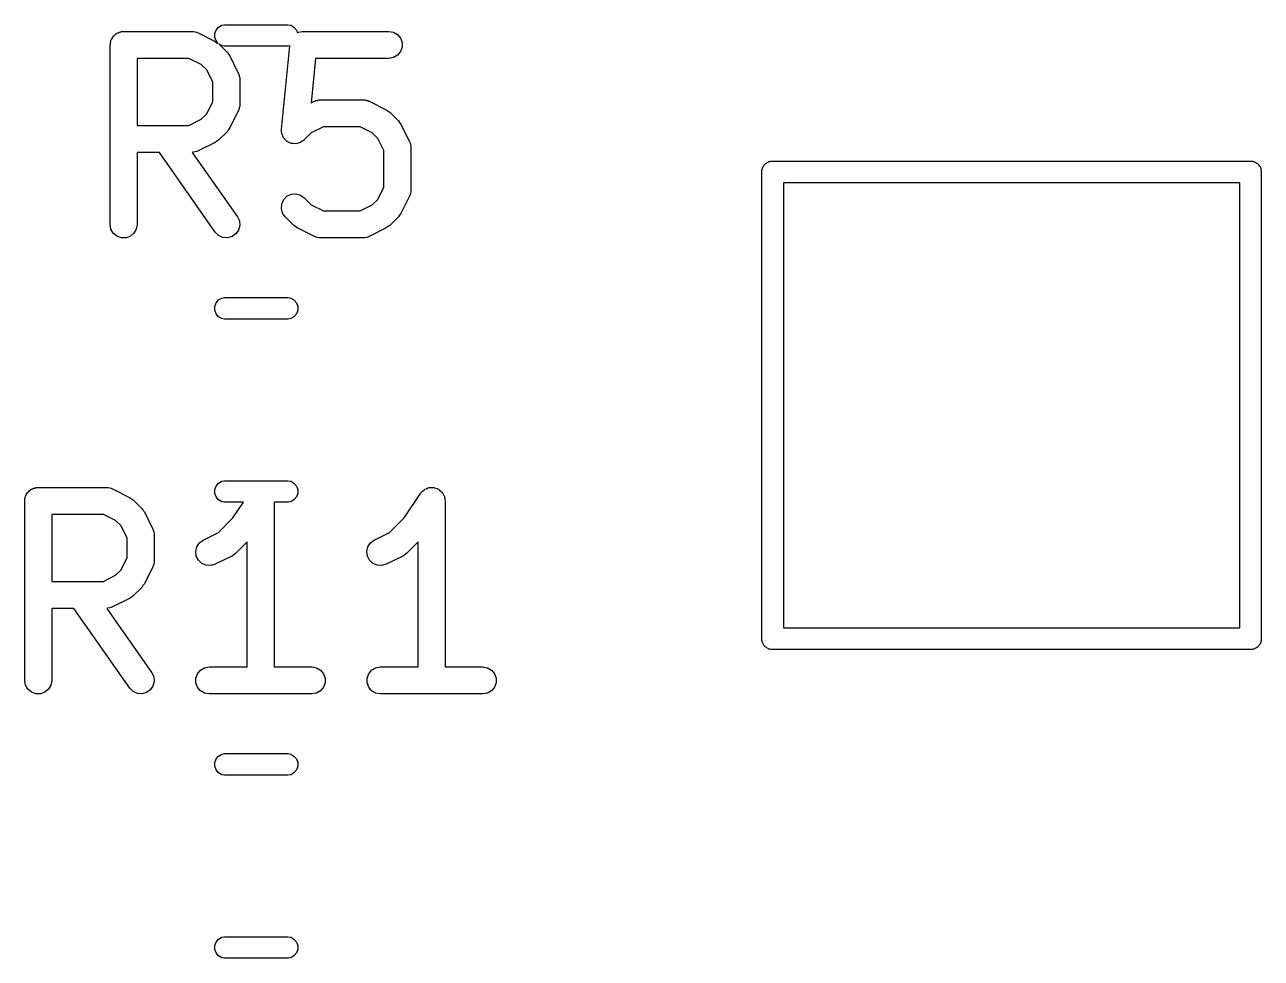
# Model space of a CAD drawing. Extents: x 105.5 to 202.9, y -138.6 to -44.
# Drawn here: x 120.24 to 127.12, y -72.96 to -67.76 of the extents above; entities that cross this region are included whole.
import ezdxf

# ---------------------------------------------------------------- set-up
doc = ezdxf.new("R2010")
doc.units = 0
doc.header["$MEASUREMENT"] = 0
doc.layers.add('BLACK', color=7, linetype='CONTINUOUS')

msp = doc.modelspace()

# ---------------------------------------------------------------- linework, layer by layer
at = {"layer": 'BLACK', "linetype": 'CONTINUOUS'}
for p, q in [((120.744, -67.8116), (120.749, -67.8074)), ((120.749, -67.8074), (120.756, -67.8052)), ((120.756, -67.8052), (120.761, -67.8019)), ((120.761, -67.8019), (120.768, -67.8008)), ((120.768, -67.8008), (120.774, -67.7985)), ((120.774, -67.7985), (120.78, -67.7985)), ((120.78, -67.7985), (120.787, -67.7974)), ((120.787, -67.7974), (121.168, -67.7974)), ((121.168, -67.7974), (121.172, -67.7981)), ((121.172, -67.7981), (121.176, -67.7979)), ((121.176, -67.7979), (121.185, -67.8004)), ((121.185, -67.8004), (121.194, -67.8019)), ((121.194, -67.8019), (121.197, -67.8041)), ((121.197, -67.8041), (121.201, -67.8053)), ((121.201, -67.8053), (121.297, -67.8529)), ((121.294, -67.8094), (121.301, -67.7895)), ((121.301, -67.7895), (121.315, -67.7733)), ((121.315, -67.7733), (121.333, -67.7627)), ((121.333, -67.7627), (121.348, -67.76)), ((121.348, -67.76), (121.702, -67.76)), ((121.702, -67.76), (121.717, -67.7627)), ((121.717, -67.7627), (121.735, -67.7733)), ((121.735, -67.7733), (121.749, -67.7895)), ((121.749, -67.7895), (121.755, -67.805)), ((121.755, -67.805), (121.756, -67.804)), ((121.756, -67.804), (121.759, -67.8033)), ((121.759, -67.8033), (121.761, -67.8019)), ((121.761, -67.8019), (121.771, -67.8001)), ((121.771, -67.8001), (121.781, -67.7976)), ((121.781, -67.7976), (121.784, -67.7979)), ((121.784, -67.7979), (121.787, -67.7974)), ((121.787, -67.7974), (122.263, -67.7974)), ((122.263, -67.7974), (122.289, -67.8019)), ((122.289, -67.8019), (122.311, -67.8149)), ((120.712, -67.8724), (120.713, -67.8659)), ((120.712, -68.8724), (120.712, -67.8724)), ((120.713, -67.8594), (120.715, -67.8532)), ((120.713, -67.8659), (120.713, -67.8594)), ((120.715, -67.8532), (120.716, -67.8467)), ((120.716, -67.8467), (120.72, -67.841)), ((120.72, -67.841), (120.722, -67.8349)), ((120.722, -67.8349), (120.726, -67.8299)), ((120.726, -67.8299), (120.729, -67.8242)), ((120.729, -67.8242), (120.734, -67.82)), ((120.734, -67.82), (120.739, -67.8149)), ((120.739, -67.8149), (120.744, -67.8116)), ((121.294, -67.8306), (121.294, -67.8094)), ((121.301, -67.8505), (121.294, -67.8306)), ((121.297, -67.8529), (121.306, -67.8601)), ((121.313, -67.8647), (121.301, -67.8505)), ((121.306, -67.8601), (121.313, -67.8647)), ((121.333, -67.8773), (121.318, -67.8684)), ((121.318, -67.8684), (121.364, -67.9146)), ((122.311, -67.8149), (122.328, -67.8349)), ((122.328, -67.8349), (122.337, -67.8594)), ((122.337, -67.8594), (122.337, -67.8854)), ((121.348, -67.88), (121.333, -67.8773)), ((121.702, -67.88), (121.348, -67.88)), ((121.364, -67.9146), (121.371, -67.9244)), ((121.371, -67.9244), (121.378, -67.9341)), ((121.378, -67.9341), (121.425, -68.0293)), ((121.665, -68.3411), (121.711, -67.8783)), ((121.711, -67.8783), (121.702, -67.88)), ((122.289, -67.9429), (122.263, -67.9474)), ((122.311, -67.9298), (122.289, -67.9429)), ((122.328, -67.9099), (122.311, -67.9298)), ((122.337, -67.8854), (122.328, -67.9099)), ((120.862, -67.9474), (120.862, -68.3212)), ((121.15, -67.9474), (120.862, -67.9474)), ((121.219, -67.9816), (121.15, -67.9474)), ((121.249, -68.012), (121.219, -67.9816)), ((121.283, -68.0806), (121.249, -68.012)), ((121.855, -67.9474), (121.83, -68.1956)), ((122.263, -67.9474), (121.855, -67.9474)), ((121.283, -68.188), (121.283, -68.0806)), ((121.425, -68.0293), (121.427, -68.0335)), ((121.427, -68.0335), (121.429, -68.0372)), ((121.429, -68.0372), (121.43, -68.0459)), ((121.43, -68.0459), (121.433, -68.0543)), ((121.433, -68.0543), (121.433, -68.0586)), ((121.433, -68.0586), (121.433, -68.0629)), ((121.433, -68.0629), (121.433, -68.2057)), ((121.249, -68.2565), (121.283, -68.188)), ((121.433, -68.2143), (121.43, -68.2227)), ((121.433, -68.2057), (121.433, -68.21)), ((121.433, -68.21), (121.433, -68.2143)), ((121.83, -68.1956), (121.849, -68.1863)), ((121.849, -68.1863), (121.853, -68.185)), ((121.853, -68.185), (121.856, -68.1829)), ((121.856, -68.1829), (121.865, -68.1813)), ((121.865, -68.1813), (121.874, -68.1788)), ((121.874, -68.1788), (121.878, -68.1791)), ((121.878, -68.1791), (121.882, -68.1783)), ((121.882, -68.1783), (122.12, -68.1783)), ((122.12, -68.1783), (122.124, -68.1791)), ((122.124, -68.1791), (122.129, -68.1788)), ((122.129, -68.1788), (122.137, -68.1813)), ((122.137, -68.1813), (122.146, -68.1829)), ((122.146, -68.1829), (122.15, -68.185)), ((122.15, -68.185), (122.154, -68.1863)), ((122.154, -68.1863), (122.249, -68.2339)), ((121.15, -68.3212), (121.219, -68.2869)), ((121.219, -68.2869), (121.249, -68.2565)), ((121.425, -68.2393), (121.378, -68.3345)), ((121.427, -68.2351), (121.425, -68.2393)), ((121.429, -68.2314), (121.427, -68.2351)), ((121.43, -68.2227), (121.429, -68.2314)), ((122.249, -68.2339), (122.259, -68.241)), ((122.259, -68.241), (122.269, -68.2479)), ((122.269, -68.2479), (122.316, -68.2955)), ((120.862, -68.3212), (121.15, -68.3212)), ((121.364, -68.354), (121.316, -68.4016)), ((121.371, -68.3442), (121.364, -68.354)), ((121.378, -68.3345), (121.371, -68.3442)), ((121.665, -68.3416), (121.665, -68.3411)), ((121.665, -68.342), (121.665, -68.3416)), ((121.666, -68.3545), (121.665, -68.342)), ((121.667, -68.3671), (121.666, -68.3545)), ((121.9, -68.3283), (121.831, -68.3626)), ((122.103, -68.3283), (121.9, -68.3283)), ((122.171, -68.3626), (122.103, -68.3283)), ((122.316, -68.2955), (122.323, -68.3054)), ((122.323, -68.3054), (122.33, -68.315)), ((122.33, -68.315), (122.378, -68.4103)), ((121.297, -68.4157), (121.201, -68.4633)), ((121.306, -68.4085), (121.297, -68.4157)), ((121.316, -68.4016), (121.306, -68.4085)), ((121.667, -68.3675), (121.667, -68.3671)), ((121.667, -68.368), (121.667, -68.3675)), ((121.672, -68.3794), (121.667, -68.368)), ((121.677, -68.3908), (121.672, -68.3794)), ((121.678, -68.3912), (121.677, -68.3908)), ((121.678, -68.3916), (121.678, -68.3912)), ((121.687, -68.4005), (121.678, -68.3916)), ((121.696, -68.4095), (121.687, -68.4005)), ((121.696, -68.4097), (121.696, -68.4095)), ((121.696, -68.41), (121.696, -68.4097)), ((121.708, -68.4153), (121.696, -68.41)), ((121.719, -68.4208), (121.708, -68.4153)), ((121.72, -68.421), (121.719, -68.4208)), ((121.719, -68.4208), (121.719, -68.4208)), ((121.732, -68.4221), (121.72, -68.421)), ((121.745, -68.4234), (121.732, -68.4221)), ((121.746, -68.4233), (121.745, -68.4232)), ((121.745, -68.4232), (121.745, -68.4234)), ((121.758, -68.42), (121.746, -68.4233)), ((121.77, -68.4169), (121.758, -68.42)), ((121.771, -68.4167), (121.77, -68.4169)), ((121.781, -68.4093), (121.771, -68.4165)), ((121.771, -68.4165), (121.771, -68.4167)), ((121.792, -68.4023), (121.781, -68.4093)), ((121.831, -68.3626), (121.792, -68.4016)), ((121.792, -68.4016), (121.792, -68.4019)), ((121.792, -68.4019), (121.792, -68.4023)), ((122.201, -68.393), (122.171, -68.3626)), ((122.236, -68.4615), (122.201, -68.393)), ((122.378, -68.4103), (122.379, -68.4144)), ((122.379, -68.4144), (122.381, -68.4182)), ((122.381, -68.4182), (122.383, -68.4268)), ((122.383, -68.4268), (122.385, -68.4352)), ((120.986, -68.4712), (120.862, -68.4712)), ((120.862, -68.4712), (120.862, -68.8724)), ((121.297, -68.9154), (120.986, -68.4712)), ((121.172, -68.4704), (121.169, -68.471)), ((121.169, -68.471), (121.42, -68.8294)), ((121.176, -68.4707), (121.172, -68.4704)), ((121.185, -68.4682), (121.176, -68.4707)), ((121.194, -68.4667), (121.185, -68.4682)), ((121.197, -68.4645), (121.194, -68.4667)), ((121.201, -68.4633), (121.197, -68.4645)), ((122.236, -68.6642), (122.236, -68.4615)), ((122.385, -68.4352), (122.385, -68.4395)), ((122.385, -68.4395), (122.386, -68.4438)), ((122.386, -68.4438), (122.386, -68.6819)), ((124.34, -68.5694), (124.342, -68.5644)), ((124.342, -68.5644), (124.343, -68.5592)), ((124.343, -68.5592), (124.345, -68.5545)), ((124.345, -68.5545), (124.347, -68.5495)), ((124.347, -68.5495), (124.351, -68.5455)), ((124.351, -68.5455), (124.353, -68.5408)), ((124.353, -68.5408), (124.357, -68.5374)), ((124.357, -68.5374), (124.361, -68.5333)), ((124.361, -68.5333), (124.365, -68.5307)), ((124.365, -68.5307), (124.37, -68.5272)), ((124.37, -68.5272), (124.375, -68.5254)), ((124.375, -68.5254), (124.379, -68.5227)), ((124.379, -68.5227), (124.384, -68.5218)), ((124.384, -68.5218), (124.389, -68.52)), ((124.389, -68.52), (124.395, -68.52)), ((124.395, -68.52), (124.395, -68.52)), ((124.395, -68.52), (127.065, -68.52)), ((127.065, -68.52), (127.071, -68.52)), ((127.065, -68.52), (127.065, -68.52)), ((127.071, -68.52), (127.076, -68.5218)), ((127.076, -68.5218), (127.081, -68.5227)), ((127.081, -68.5227), (127.085, -68.5254)), ((127.085, -68.5254), (127.09, -68.5272)), ((127.09, -68.5272), (127.095, -68.5307)), ((127.095, -68.5307), (127.099, -68.5333)), ((127.099, -68.5333), (127.103, -68.5374)), ((127.103, -68.5374), (127.107, -68.5408)), ((127.107, -68.5408), (127.109, -68.5455)), ((127.109, -68.5455), (127.113, -68.5495)), ((127.113, -68.5495), (127.115, -68.5545)), ((127.115, -68.5545), (127.117, -68.5592)), ((127.117, -68.5592), (127.118, -68.5644)), ((127.118, -68.5644), (127.12, -68.5694)), ((124.34, -68.5747), (124.34, -68.5694)), ((124.34, -68.5748), (124.34, -68.5747)), ((124.34, -71.1694), (124.34, -68.5748)), ((127.12, -68.5694), (127.12, -68.5747)), ((127.12, -68.5747), (127.12, -68.5748)), ((127.12, -68.5748), (127.12, -71.1852)), ((122.201, -68.7327), (122.236, -68.6642)), ((122.383, -68.6989), (122.381, -68.7076)), ((122.385, -68.6905), (122.383, -68.6989)), ((122.386, -68.6819), (122.385, -68.6862)), ((122.385, -68.6862), (122.385, -68.6905)), ((124.46, -68.64), (124.46, -71.12)), ((127, -68.64), (124.46, -68.64)), ((127, -71.12), (127, -68.64)), ((121.665, -68.7837), (121.667, -68.7577)), ((121.667, -68.7577), (121.678, -68.7341)), ((121.678, -68.7341), (121.696, -68.7157)), ((121.696, -68.7157), (121.72, -68.7047)), ((121.72, -68.7047), (121.746, -68.7024)), ((121.746, -68.7024), (121.771, -68.7092)), ((121.771, -68.7092), (121.792, -68.7241)), ((121.792, -68.7241), (121.831, -68.7631)), ((121.831, -68.7631), (121.9, -68.7974)), ((122.103, -68.7974), (122.171, -68.7631)), ((122.171, -68.7631), (122.201, -68.7327)), ((122.378, -68.7154), (122.33, -68.8107)), ((122.379, -68.7113), (122.378, -68.7154)), ((122.381, -68.7076), (122.379, -68.7113)), ((121.42, -68.8294), (121.431, -68.853)), ((121.671, -68.8088), (121.665, -68.7837)), ((121.686, -68.8302), (121.671, -68.8088)), ((121.734, -68.8778), (121.686, -68.8302)), ((121.9, -68.7974), (122.103, -68.7974)), ((122.316, -68.8302), (122.269, -68.8778)), ((122.323, -68.8203), (122.316, -68.8302)), ((122.33, -68.8107), (122.323, -68.8203)), ((120.716, -68.898), (120.712, -68.8724)), ((120.729, -68.9206), (120.716, -68.898)), ((120.857, -68.898), (120.844, -68.9206)), ((120.862, -68.8724), (120.857, -68.898)), ((121.426, -68.9041), (121.411, -68.9254)), ((121.433, -68.8789), (121.426, -68.9041)), ((121.431, -68.853), (121.433, -68.8789)), ((121.744, -68.8847), (121.734, -68.8778)), ((121.753, -68.8918), (121.744, -68.8847)), ((121.849, -68.9395), (121.753, -68.8918)), ((122.249, -68.8918), (122.154, -68.9395)), ((122.259, -68.8847), (122.249, -68.8918)), ((122.269, -68.8778), (122.259, -68.8847)), ((120.749, -68.9373), (120.729, -68.9206)), ((120.774, -68.9462), (120.749, -68.9373)), ((120.8, -68.9462), (120.774, -68.9462)), ((120.824, -68.9373), (120.8, -68.9462)), ((120.844, -68.9206), (120.824, -68.9373)), ((121.315, -68.9338), (121.297, -68.9154)), ((121.339, -68.9448), (121.315, -68.9338)), ((121.365, -68.9471), (121.339, -68.9448)), ((121.39, -68.9404), (121.365, -68.9471)), ((121.411, -68.9254), (121.39, -68.9404)), ((121.853, -68.9407), (121.849, -68.9395)), ((121.856, -68.9429), (121.853, -68.9407)), ((121.865, -68.9444), (121.856, -68.9429)), ((121.874, -68.9469), (121.865, -68.9444)), ((121.878, -68.9466), (121.874, -68.9469)), ((121.882, -68.9474), (121.878, -68.9466)), ((122.12, -68.9474), (121.882, -68.9474)), ((122.124, -68.9466), (122.12, -68.9474)), ((122.129, -68.9469), (122.124, -68.9466)), ((122.137, -68.9444), (122.129, -68.9469)), ((122.146, -68.9429), (122.137, -68.9444)), ((122.15, -68.9407), (122.146, -68.9429)), ((122.154, -68.9395), (122.15, -68.9407)), ((121.294, -69.3294), (121.301, -69.3095)), ((121.301, -69.3095), (121.315, -69.2933)), ((121.315, -69.2933), (121.333, -69.2827)), ((121.333, -69.2827), (121.348, -69.28)), ((121.348, -69.28), (121.702, -69.28)), ((121.702, -69.28), (121.717, -69.2827)), ((121.717, -69.2827), (121.735, -69.2933)), ((121.735, -69.2933), (121.749, -69.3095)), ((121.749, -69.3095), (121.756, -69.3294)), ((121.294, -69.3506), (121.294, -69.3294)), ((121.301, -69.3705), (121.294, -69.3506)), ((121.315, -69.3867), (121.301, -69.3705)), ((121.333, -69.3973), (121.315, -69.3867)), ((121.735, -69.3867), (121.717, -69.3973)), ((121.749, -69.3705), (121.735, -69.3867)), ((121.756, -69.3506), (121.749, -69.3705)), ((121.756, -69.3294), (121.756, -69.3506)), ((121.348, -69.4), (121.333, -69.3973)), ((121.702, -69.4), (121.348, -69.4)), ((121.717, -69.3973), (121.702, -69.4)), ((120.263, -70.3549), (120.268, -70.3516)), ((120.268, -70.3516), (120.273, -70.3474)), ((120.273, -70.3474), (120.279, -70.3452)), ((120.279, -70.3452), (120.285, -70.3419)), ((120.285, -70.3419), (120.292, -70.3408)), ((120.292, -70.3408), (120.298, -70.3385)), ((120.298, -70.3385), (120.304, -70.3385)), ((120.304, -70.3385), (120.311, -70.3374)), ((120.311, -70.3374), (120.692, -70.3374)), ((120.692, -70.3374), (120.696, -70.3381)), ((120.696, -70.3381), (120.7, -70.3379)), ((120.7, -70.3379), (120.709, -70.3404)), ((120.709, -70.3404), (120.717, -70.3419)), ((120.717, -70.3419), (120.721, -70.3441)), ((120.721, -70.3441), (120.725, -70.3453)), ((120.725, -70.3453), (120.82, -70.3929)), ((121.294, -70.3494), (121.301, -70.3295)), ((121.294, -70.3706), (121.294, -70.3494)), ((121.301, -70.3295), (121.315, -70.3133)), ((121.315, -70.3133), (121.333, -70.3027)), ((121.333, -70.3027), (121.348, -70.3)), ((121.348, -70.3), (121.702, -70.3)), ((121.702, -70.3), (121.717, -70.3027)), ((121.717, -70.3027), (121.735, -70.3133)), ((121.735, -70.3133), (121.749, -70.3295)), ((121.749, -70.3295), (121.756, -70.3494)), ((121.756, -70.3494), (121.756, -70.3706)), ((122.451, -70.3584), (122.457, -70.3519)), ((122.457, -70.3519), (122.461, -70.3501)), ((122.461, -70.3501), (122.464, -70.3474)), ((122.464, -70.3474), (122.472, -70.3444)), ((122.472, -70.3444), (122.48, -70.3404)), ((122.48, -70.3404), (122.484, -70.3399)), ((122.484, -70.3399), (122.488, -70.3385)), ((122.488, -70.3385), (122.497, -70.3385)), ((122.497, -70.3385), (122.506, -70.3375)), ((122.506, -70.3375), (122.51, -70.3385)), ((122.51, -70.3385), (122.514, -70.3385)), ((122.514, -70.3385), (122.523, -70.3416)), ((122.523, -70.3416), (122.531, -70.3437)), ((122.531, -70.3437), (122.535, -70.346)), ((122.535, -70.346), (122.539, -70.3474)), ((122.539, -70.3474), (122.546, -70.3532)), ((122.546, -70.3532), (122.553, -70.3581)), ((120.236, -70.4124), (120.237, -70.4059)), ((120.236, -71.4124), (120.236, -70.4124)), ((120.237, -70.3994), (120.239, -70.3932)), ((120.237, -70.4059), (120.237, -70.3994)), ((120.239, -70.3932), (120.24, -70.3867)), ((120.24, -70.3867), (120.244, -70.381)), ((120.244, -70.381), (120.246, -70.3749)), ((120.246, -70.3749), (120.25, -70.3699)), ((120.25, -70.3699), (120.253, -70.3642)), ((120.253, -70.3642), (120.258, -70.36)), ((120.258, -70.36), (120.263, -70.3549)), ((120.82, -70.3929), (120.83, -70.4001)), ((120.83, -70.4001), (120.84, -70.407)), ((120.84, -70.407), (120.888, -70.4546)), ((121.301, -70.3905), (121.294, -70.3706)), ((121.315, -70.4067), (121.301, -70.3905)), ((121.333, -70.4173), (121.315, -70.4067)), ((121.348, -70.42), (121.333, -70.4173)), ((121.454, -70.42), (121.348, -70.42)), ((121.395, -70.5075), (121.454, -70.42)), ((121.702, -70.42), (121.624, -70.42)), ((121.624, -70.42), (121.624, -71.3374)), ((121.717, -70.4173), (121.702, -70.42)), ((121.735, -70.4067), (121.717, -70.4173)), ((121.749, -70.3905), (121.735, -70.4067)), ((121.756, -70.3706), (121.749, -70.3905)), ((122.348, -70.5075), (122.439, -70.3708)), ((122.439, -70.3708), (122.442, -70.3678)), ((122.442, -70.3678), (122.444, -70.3642)), ((122.444, -70.3642), (122.451, -70.3584)), ((122.553, -70.3581), (122.555, -70.3615)), ((122.555, -70.3615), (122.559, -70.3642)), ((122.559, -70.3642), (122.563, -70.3719)), ((122.563, -70.3719), (122.568, -70.3791)), ((122.568, -70.3791), (122.57, -70.3831)), ((122.57, -70.3831), (122.572, -70.3867)), ((122.572, -70.3867), (122.573, -70.3955)), ((122.573, -70.3955), (122.576, -70.4041)), ((122.576, -70.4041), (122.575, -70.4083)), ((122.575, -70.4083), (122.576, -70.4124)), ((122.576, -70.4124), (122.576, -71.3374)), ((120.386, -70.4874), (120.386, -70.8612)), ((120.674, -70.4874), (120.386, -70.4874)), ((120.742, -70.5216), (120.674, -70.4874)), ((120.888, -70.4546), (120.894, -70.4644)), ((120.894, -70.4644), (120.902, -70.4741)), ((120.902, -70.4741), (120.949, -70.5693)), ((120.773, -70.552), (120.742, -70.5216)), ((120.807, -70.6206), (120.773, -70.552)), ((121.314, -70.5888), (121.395, -70.5075)), ((122.266, -70.5888), (122.348, -70.5075)), ((120.807, -70.728), (120.807, -70.6206)), ((120.949, -70.5693), (120.95, -70.5735)), ((120.95, -70.5735), (120.953, -70.5772)), ((120.953, -70.5772), (120.954, -70.5859)), ((120.954, -70.5859), (120.957, -70.5943)), ((120.957, -70.5943), (120.956, -70.5986)), ((120.956, -70.5986), (120.957, -70.6029)), ((120.957, -70.6029), (120.957, -70.7457)), ((121.23, -70.631), (121.314, -70.5888)), ((122.182, -70.631), (122.266, -70.5888)), ((121.188, -70.6936), (121.194, -70.6683)), ((121.191, -70.7195), (121.188, -70.6936)), ((121.194, -70.6683), (121.209, -70.6465)), ((121.209, -70.6465), (121.23, -70.631)), ((121.474, -70.6411), (121.411, -70.7035)), ((121.474, -71.3374), (121.474, -70.6411)), ((122.141, -70.6936), (122.147, -70.6683)), ((122.144, -70.7195), (122.141, -70.6936)), ((122.147, -70.6683), (122.161, -70.6465)), ((122.161, -70.6465), (122.182, -70.631)), ((122.426, -70.6411), (122.364, -70.7035)), ((122.426, -71.3374), (122.426, -70.6411)), ((120.773, -70.7965), (120.807, -70.728)), ((120.954, -70.7627), (120.953, -70.7714)), ((120.957, -70.7543), (120.954, -70.7627)), ((120.957, -70.7457), (120.956, -70.75)), ((120.956, -70.75), (120.957, -70.7543)), ((121.203, -70.7428), (121.191, -70.7195)), ((121.222, -70.7607), (121.203, -70.7428)), ((121.246, -70.771), (121.222, -70.7607)), ((121.297, -70.7652), (121.272, -70.7726)), ((121.392, -70.7176), (121.297, -70.7652)), ((121.402, -70.7104), (121.392, -70.7176)), ((121.411, -70.7035), (121.402, -70.7104)), ((122.155, -70.7428), (122.144, -70.7195)), ((122.174, -70.7607), (122.155, -70.7428)), ((122.198, -70.771), (122.174, -70.7607)), ((122.249, -70.7652), (122.224, -70.7726)), ((122.344, -70.7176), (122.249, -70.7652)), ((122.354, -70.7104), (122.344, -70.7176)), ((122.364, -70.7035), (122.354, -70.7104)), ((120.674, -70.8612), (120.742, -70.8269)), ((120.742, -70.8269), (120.773, -70.7965)), ((120.949, -70.7793), (120.902, -70.8745)), ((120.95, -70.7751), (120.949, -70.7793)), ((120.953, -70.7714), (120.95, -70.7751)), ((121.272, -70.7726), (121.246, -70.771)), ((122.224, -70.7726), (122.198, -70.771)), ((120.386, -70.8612), (120.674, -70.8612)), ((120.888, -70.894), (120.84, -70.9416)), ((120.894, -70.8842), (120.888, -70.894)), ((120.902, -70.8745), (120.894, -70.8842)), ((120.82, -70.9557), (120.725, -71.0033)), ((120.83, -70.9485), (120.82, -70.9557)), ((120.84, -70.9416), (120.83, -70.9485)), ((120.51, -71.0112), (120.386, -71.0112)), ((120.386, -71.0112), (120.386, -71.4124)), ((120.821, -71.4554), (120.51, -71.0112)), ((120.696, -71.0104), (120.693, -71.011)), ((120.693, -71.011), (120.944, -71.3694)), ((120.7, -71.0107), (120.696, -71.0104)), ((120.709, -71.0082), (120.7, -71.0107)), ((120.717, -71.0067), (120.709, -71.0082)), ((120.721, -71.0045), (120.717, -71.0067)), ((120.725, -71.0033), (120.721, -71.0045)), ((124.34, -71.1906), (124.34, -71.1694)), ((124.46, -71.12), (127, -71.12)), ((124.342, -71.1956), (124.34, -71.1906)), ((124.343, -71.2008), (124.342, -71.1956)), ((124.345, -71.2054), (124.343, -71.2008)), ((124.347, -71.2105), (124.345, -71.2054)), ((124.351, -71.2145), (124.347, -71.2105)), ((124.353, -71.2192), (124.351, -71.2145)), ((124.357, -71.2226), (124.353, -71.2192)), ((124.361, -71.2267), (124.357, -71.2226)), ((124.365, -71.2293), (124.361, -71.2267)), ((124.37, -71.2328), (124.365, -71.2293)), ((124.375, -71.2346), (124.37, -71.2328)), ((124.379, -71.2373), (124.375, -71.2346)), ((124.384, -71.2382), (124.379, -71.2373)), ((124.389, -71.24), (124.384, -71.2382)), ((124.395, -71.24), (124.389, -71.24)), ((127.065, -71.24), (124.395, -71.24)), ((124.395, -71.24), (124.395, -71.24)), ((127.071, -71.24), (127.065, -71.24)), ((127.065, -71.24), (127.065, -71.24)), ((127.076, -71.2382), (127.071, -71.24)), ((127.081, -71.2373), (127.076, -71.2382)), ((127.085, -71.2346), (127.081, -71.2373)), ((127.09, -71.2328), (127.085, -71.2346)), ((127.095, -71.2293), (127.09, -71.2328)), ((127.099, -71.2267), (127.095, -71.2293)), ((127.103, -71.2226), (127.099, -71.2267)), ((127.107, -71.2192), (127.103, -71.2226)), ((127.109, -71.2145), (127.107, -71.2192)), ((127.113, -71.2105), (127.109, -71.2145)), ((127.115, -71.2055), (127.113, -71.2105)), ((127.117, -71.2008), (127.115, -71.2055)), ((127.118, -71.1956), (127.117, -71.2008)), ((127.12, -71.1906), (127.118, -71.1956)), ((127.12, -71.1852), (127.12, -71.1853)), ((127.12, -71.1853), (127.12, -71.1906)), ((120.944, -71.3694), (120.955, -71.393)), ((121.189, -71.3994), (121.198, -71.3749)), ((121.198, -71.3749), (121.215, -71.3549)), ((121.215, -71.3549), (121.237, -71.3419)), ((121.237, -71.3419), (121.263, -71.3374)), ((121.263, -71.3374), (121.474, -71.3374)), ((121.624, -71.3374), (121.835, -71.3374)), ((121.835, -71.3374), (121.86, -71.3419)), ((121.86, -71.3419), (121.883, -71.3549)), ((121.883, -71.3549), (121.899, -71.3749)), ((121.899, -71.3749), (121.908, -71.3994)), ((122.142, -71.3994), (122.151, -71.3749)), ((122.151, -71.3749), (122.167, -71.3549)), ((122.167, -71.3549), (122.19, -71.3419)), ((122.19, -71.3419), (122.215, -71.3374)), ((122.215, -71.3374), (122.426, -71.3374)), ((122.576, -71.3374), (122.787, -71.3374)), ((122.787, -71.3374), (122.813, -71.3419)), ((122.813, -71.3419), (122.835, -71.3549)), ((122.835, -71.3549), (122.852, -71.3749)), ((122.852, -71.3749), (122.861, -71.3994)), ((120.24, -71.438), (120.236, -71.4124)), ((120.253, -71.4606), (120.24, -71.438)), ((120.381, -71.438), (120.368, -71.4606)), ((120.386, -71.4124), (120.381, -71.438)), ((120.839, -71.4738), (120.821, -71.4554)), ((120.95, -71.4441), (120.935, -71.4654)), ((120.957, -71.4189), (120.95, -71.4441)), ((120.955, -71.393), (120.957, -71.4189)), ((121.189, -71.4254), (121.189, -71.3994)), ((121.198, -71.4499), (121.189, -71.4254)), ((121.215, -71.4698), (121.198, -71.4499)), ((121.899, -71.4499), (121.883, -71.4698)), ((121.908, -71.4254), (121.899, -71.4499)), ((121.908, -71.3994), (121.908, -71.4254)), ((122.142, -71.4254), (122.142, -71.3994)), ((122.151, -71.4499), (122.142, -71.4254)), ((122.167, -71.4698), (122.151, -71.4499)), ((122.852, -71.4499), (122.835, -71.4698)), ((122.861, -71.4254), (122.852, -71.4499)), ((122.861, -71.3994), (122.861, -71.4254)), ((120.273, -71.4773), (120.253, -71.4606)), ((120.298, -71.4862), (120.273, -71.4773)), ((120.324, -71.4862), (120.298, -71.4862)), ((120.348, -71.4773), (120.324, -71.4862)), ((120.368, -71.4606), (120.348, -71.4773)), ((120.863, -71.4848), (120.839, -71.4738)), ((120.889, -71.4871), (120.863, -71.4848)), ((120.914, -71.4804), (120.889, -71.4871)), ((120.935, -71.4654), (120.914, -71.4804)), ((121.237, -71.4829), (121.215, -71.4698)), ((121.263, -71.4874), (121.237, -71.4829)), ((121.835, -71.4874), (121.263, -71.4874)), ((121.86, -71.4829), (121.835, -71.4874)), ((121.883, -71.4698), (121.86, -71.4829)), ((122.19, -71.4829), (122.167, -71.4698)), ((122.215, -71.4874), (122.19, -71.4829)), ((122.787, -71.4874), (122.215, -71.4874)), ((122.813, -71.4829), (122.787, -71.4874)), ((122.835, -71.4698), (122.813, -71.4829)), ((121.294, -71.8694), (121.301, -71.8495)), ((121.301, -71.8495), (121.315, -71.8333)), ((121.315, -71.8333), (121.333, -71.8227)), ((121.333, -71.8227), (121.348, -71.82)), ((121.348, -71.82), (121.702, -71.82)), ((121.702, -71.82), (121.717, -71.8227)), ((121.717, -71.8227), (121.735, -71.8333)), ((121.735, -71.8333), (121.749, -71.8495)), ((121.749, -71.8495), (121.756, -71.8694)), ((121.294, -71.8906), (121.294, -71.8694)), ((121.301, -71.9105), (121.294, -71.8906)), ((121.315, -71.9267), (121.301, -71.9105)), ((121.333, -71.9373), (121.315, -71.9267)), ((121.348, -71.94), (121.333, -71.9373)), ((121.717, -71.9373), (121.702, -71.94)), ((121.735, -71.9267), (121.717, -71.9373)), ((121.749, -71.9105), (121.735, -71.9267)), ((121.756, -71.8906), (121.749, -71.9105)), ((121.756, -71.8694), (121.756, -71.8906)), ((121.702, -71.94), (121.348, -71.94)), ((121.294, -72.8894), (121.301, -72.8695)), ((121.294, -72.9106), (121.294, -72.8894)), ((121.301, -72.8695), (121.315, -72.8533)), ((121.315, -72.8533), (121.333, -72.8427)), ((121.333, -72.8427), (121.348, -72.84)), ((121.348, -72.84), (121.702, -72.84)), ((121.702, -72.84), (121.717, -72.8427)), ((121.717, -72.8427), (121.735, -72.8533)), ((121.735, -72.8533), (121.749, -72.8695)), ((121.749, -72.8695), (121.756, -72.8894)), ((121.756, -72.8894), (121.756, -72.9106)), ((121.301, -72.9305), (121.294, -72.9106)), ((121.315, -72.9467), (121.301, -72.9305)), ((121.333, -72.9573), (121.315, -72.9467)), ((121.348, -72.96), (121.333, -72.9573)), ((121.702, -72.96), (121.348, -72.96)), ((121.717, -72.9573), (121.702, -72.96)), ((121.735, -72.9467), (121.717, -72.9573)), ((121.749, -72.9305), (121.735, -72.9467)), ((121.756, -72.9106), (121.749, -72.9305))]:
    msp.add_line(p, q, dxfattribs=at)

doc.saveas('drawing.dxf')
